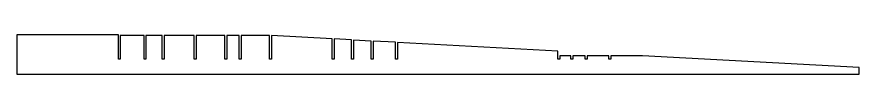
# Model space of a CAD drawing. Header units: centimetres. Extents: x 0 to 1099704, y -139216 to 99734.
# Drawn here: x 1086900 to 1099704, y 8440 to 9041 of the extents above; entities that cross this region are included whole.
import ezdxf

# ---------------------------------------------------------------- set-up
doc = ezdxf.new("R2010")
doc.units = ezdxf.units.CM
doc.header["$LTSCALE"] = 4
doc.layers.add('03-CONT', color=3, linetype='Continuous')

msp = doc.modelspace()

# ---------------------------------------------------------------- linework, layer by layer
at = {"layer": '03-CONT'}
msp.add_lwpolyline([(1086900.26, 9041.309), (1086900.26, 8440.122), (1099703.606, 8440.122), (1099703.606, 8541.309), (1096411.317, 8721.309), (1095930.395, 8721.309), (1095930.395, 8671.309), (1095900.395, 8671.309), (1095900.395, 8721.309), (1095569.027, 8721.309), (1095569.027, 8671.309), (1095539.027, 8671.309), (1095539.027, 8721.309), (1095350.261, 8721.309), (1095350.261, 8671.309), (1095320.261, 8671.309), (1095320.261, 8721.309), (1095155.073, 8721.309), (1095155.073, 8671.309), (1095125.073, 8671.309), (1095125.073, 8791.632), (1092686.163, 8924.975), (1092686.161, 8671.309), (1092656.161, 8671.309), (1092655.95, 8926.627), (1092314.375, 8945.301), (1092314.375, 8671.309), (1092283.655, 8671.309), (1092283.655, 8945.725), (1092017.899, 8961.511), (1092017.899, 8671.309), (1091987.441, 8671.309), (1091987.19, 8963.19), (1091723.252, 8977.62), (1091723.711, 8671.309), (1091693.711, 8671.309), (1091693.711, 8979.391), (1090773.148, 9029.497), (1090773.148, 8671.309), (1090743.148, 8671.309), (1090743.148, 9031.309), (1090308.846, 9031.309), (1090308.846, 8671.309), (1090278.846, 8671.309), (1090278.846, 9031.309), (1090093.661, 9031.309), (1090093.661, 8671.309), (1090063.661, 8671.309), (1090063.661, 9031.309), (1089628.034, 9031.309), (1089628.034, 8671.309), (1089598.034, 8671.309), (1089598.034, 9031.309), (1089138.394, 9031.309), (1089138.394, 8671.309), (1089108.394, 8671.309), (1089108.394, 9031.309), (1088863.259, 9031.309), (1088863.259, 8671.309), (1088833.259, 8671.309), (1088833.259, 9031.309), (1088473.138, 9031.309), (1088473.138, 8671.309), (1088443.138, 8671.309), (1088443.138, 9041.309), (1086900.26, 9041.309)], dxfattribs=at)

doc.saveas('drawing.dxf')
